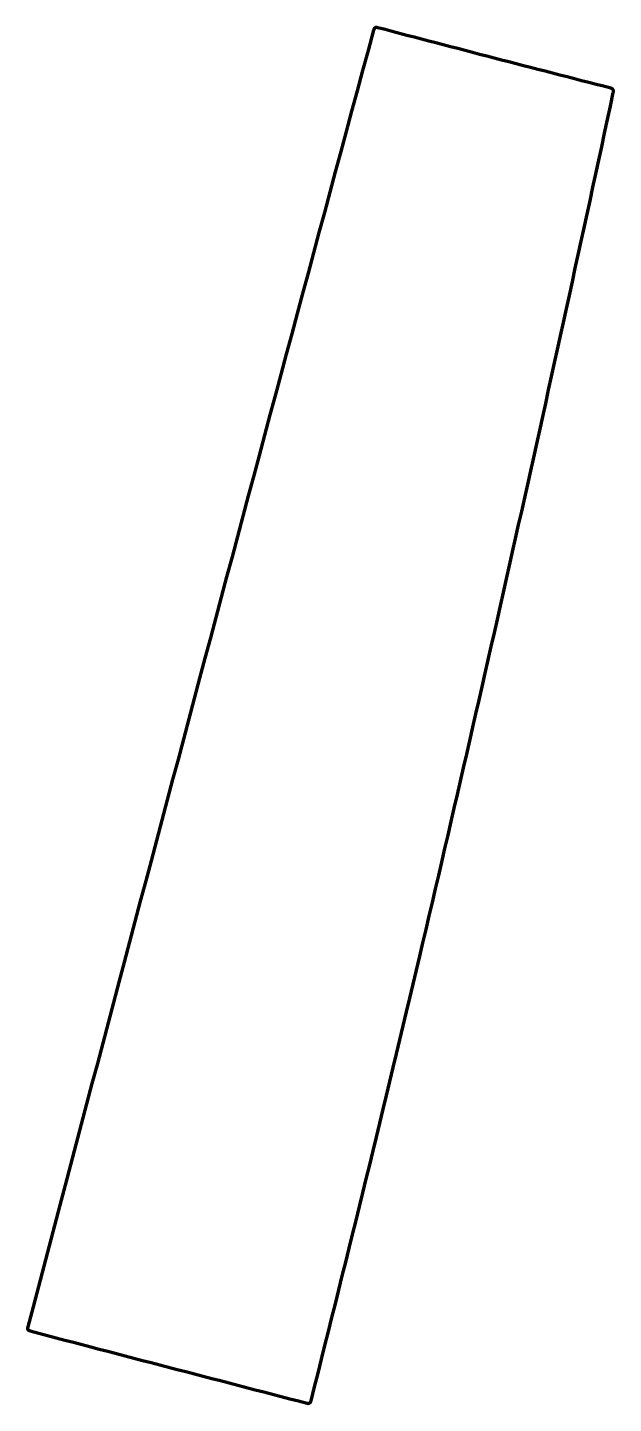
# Model space of a CAD drawing. Header units: millimetres. Extents: x 583 to 717, y 267 to 583.
import ezdxf

# ---------------------------------------------------------------- set-up
doc = ezdxf.new("R2010")
doc.units = ezdxf.units.MM
doc.layers.add('1', color=7, linetype='Continuous', true_color=0xffffff)

msp = doc.modelspace()

# ---------------------------------------------------------------- linework, layer by layer
at = {"layer": '1', "color": 155, "linetype": 'Continuous', "lineweight": 70}
for points, knots in [([(663.18, 583.37), (663.09, 583.39), (662.87, 583.44), (662.55, 583.35), (662.31, 583.1), (662.24, 582.91), (662.21, 582.81)], [0, 0, 0, 0, 0.219231, 0.520227, 0.754436, 1, 1, 1, 1]), ([(717.4, 568.43), (717.43, 568.54), (717.45, 568.74), (717.39, 569.04), (717.2, 569.31), (716.97, 569.42), (716.83, 569.45)], [0, 0, 0, 0, 0.254105, 0.452007, 0.678534, 1, 1, 1, 1]), ([(582.62, 284.19), (582.59, 284.07), (582.55, 283.81), (582.75, 283.43), (583.02, 283.31), (583.16, 283.27)], [0, 0, 0, 0, 0.308453, 0.633269, 1, 1, 1, 1]), ([(646.91, 266.63), (647.06, 266.59), (647.38, 266.56), (647.72, 266.83), (647.8, 267.07), (647.83, 267.18)], [0, 0, 0, 0, 0.386657, 0.727985, 1, 1, 1, 1])]:
    msp.add_open_spline(points, degree=3, knots=knots, dxfattribs=at)
for points in [[(716.83, 569.45), (698.93, 574.03), (681.05, 578.67), (663.18, 583.37)], [(662.21, 582.81), (635.32, 483.37), (608.87, 383.81), (582.62, 284.19)], [(672.86, 369.55), (688.39, 435.69), (703.17, 502), (717.4, 568.43)], [(647.83, 267.18), (656.42, 301.24), (664.81, 335.36), (672.86, 369.55)], [(583.16, 283.27), (604.41, 277.72), (625.66, 272.18), (646.91, 266.63)]]:
    msp.add_open_spline(points, degree=3, dxfattribs=at)

doc.saveas('drawing.dxf')
